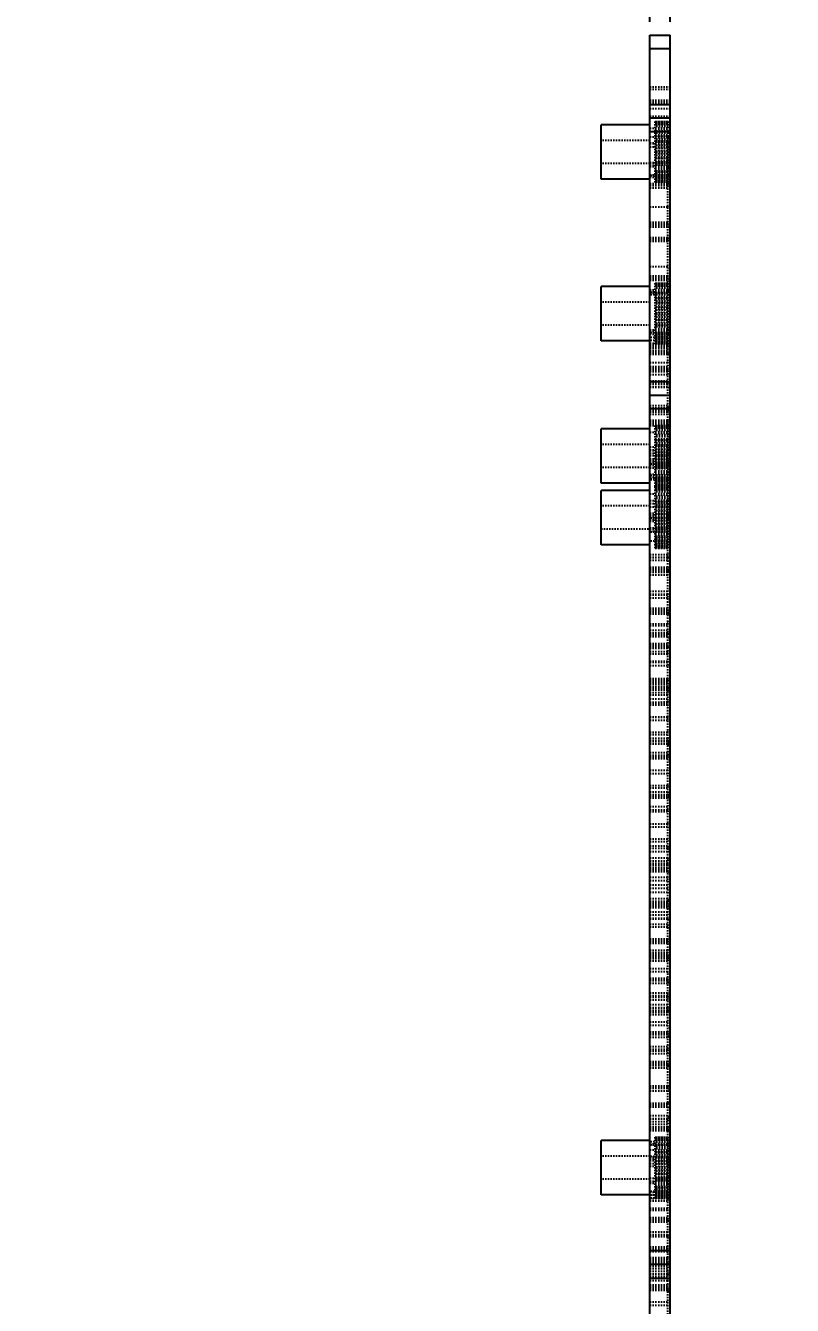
# Model space of a CAD drawing. Header units: inches. Extents: x 3379 to 4133, y -878 to -311.
# Drawn here: x 4014.8 to 4071.3, y -500.3 to -406.1 of the extents above; entities that cross this region are included whole.
import ezdxf

# ---------------------------------------------------------------- set-up
doc = ezdxf.new("R2010")
doc.units = ezdxf.units.IN
doc.header["$LTSCALE"] = 0.909449
doc.header["$MEASUREMENT"] = 0
doc.header["$PDMODE"] = 3
doc.header["$PDSIZE"] = 0.3125
doc.linetypes.add('HIDDEN', pattern=[0.2, 0.1, -0.1])
doc.layers.get('0').update_dxf_attribs({"linetype": 'CONTINUOUS'})
doc.layers.get('Defpoints').update_dxf_attribs({"linetype": 'CONTINUOUS'})
doc.layers.add('DEFAULT_2', color=8, linetype='HIDDEN')
doc.layers.add('标注尺寸', color=2, linetype='CONTINUOUS')
doc.styles.get("Standard").update_dxf_attribs({"font": 'txt', "width": 0.8})
doc.dimstyles.get("Standard").update_dxf_attribs({"dimtxt": 6, "dimasz": 4.5, "dimexe": 1, "dimexo": 1, "dimgap": 0.09, "dimtad": 0, "dimzin": 1, "dimdsep": 46, "dimtxsty": 'STANDARD', "dimcen": 0.09, "dimclrd": 5, "dimclre": 5, "dimclrt": 1, "dimadec": 0, "dimazin": 0, "dimtp": 0.01, "dimtm": 0.01, "dimtfac": 1, "dimtofl": 0, "dimtmove": 0, "dimatfit": 3, "dimfxl": 1, "dimtolj": 1, "dimtzin": 4, "dimarcsym": 0})

# ---------------------------------------------------------------- blocks, each defined once
blk = doc.blocks.new('*D40')
at = {"layer": 'Defpoints', "color": 0}
for p in [(4060.755, -396.625), (4060.755, -406.845), (4062.255, -406.845)]:
    blk.add_point(p, dxfattribs=at)
at = {"layer": '标注尺寸', "color": 2, "lineweight": -2}
for p, q in [((4060.755, -405.845), (4060.755, -395.625)), ((4062.255, -405.845), (4062.255, -395.625)), ((4056.255, -396.625), (4051.755, -396.625)), ((4066.755, -396.625), (4071.255, -396.625))]:
    blk.add_line(p, q, dxfattribs=at)
at = {"layer": '标注尺寸', "color": 2}
for points in [[(4056.255, -395.875), (4056.255, -397.375), (4060.755, -396.625)], [(4066.755, -395.875), (4066.755, -397.375), (4062.255, -396.625)]]:
    blk.add_solid(points, dxfattribs=at)
at = {"layer": '标注尺寸', "color": 2, "insert": (4038.908, -396.625), "char_height": 6, "attachment_point": 5}
blk.add_mtext('\\A1;\\A1;{\\fMicrosoft YaHei|b0|i0|c134|p34;\\H1.167x;1.50\\fSimSun|b1|i0|c134|p2;\\H0.6x;\\S+0.05^ -0;}', dxfattribs=at)

msp = doc.modelspace()

# ---------------------------------------------------------------- linework, layer by layer
at = {"color": 7, "linetype": 'Continuous'}
for p, q in [((4060.755, -532.345), (4060.755, -406.845)), ((4060.755, -406.845), (4062.255, -406.845)), ((4062.255, -532.345), (4062.255, -406.845)), ((4062.255, -407.845), (4060.755, -407.845)), ((4060.755, -411.945), (4062.255, -411.945)), ((4057.155, -417.445), (4057.155, -413.445)), ((4060.755, -413.445), (4057.155, -413.445)), ((4062.255, -412.945), (4060.755, -412.945)), ((4062.255, -413.945), (4060.755, -413.945)), ((4060.755, -417.445), (4057.155, -417.445)), ((4057.155, -429.345), (4057.155, -425.345)), ((4060.755, -425.345), (4057.155, -425.345)), ((4060.755, -429.345), (4057.155, -429.345)), ((4060.755, -432.33), (4062.255, -432.33)), ((4060.755, -433.33), (4062.255, -433.33)), ((4060.755, -434.33), (4062.255, -434.33)), ((4057.155, -439.815), (4057.155, -435.815)), ((4060.755, -435.815), (4057.155, -435.815)), ((4060.755, -439.815), (4057.155, -439.815)), ((4057.155, -444.345), (4057.155, -440.345)), ((4060.755, -440.345), (4057.155, -440.345)), ((4060.755, -444.345), (4057.155, -444.345)), ((4060.755, -488.215), (4057.155, -488.215)), ((4057.155, -492.215), (4057.155, -488.215)), ((4060.755, -492.215), (4057.155, -492.215)), ((4062.255, -496.33), (4060.755, -496.33)), ((4062.255, -497.33), (4060.755, -497.33)), ((4060.755, -498.33), (4062.255, -498.33))]:
    msp.add_line(p, q, dxfattribs=at)
at = {"layer": 'DEFAULT_2', "color": 8, "linetype": 'HIDDEN'}
for p, q in [((4060.755, -410.645), (4062.255, -410.645)), ((4062.255, -410.83), (4060.755, -410.83)), ((4062.255, -411.645), (4060.755, -411.645)), ((4062.255, -411.795), (4060.755, -411.795)), ((4062.255, -411.83), (4060.755, -411.83)), ((4062.255, -412.261), (4060.755, -412.261)), ((4062.255, -412.83), (4060.755, -412.83)), ((4060.755, -412.845), (4062.255, -412.845)), ((4061.155, -413.195), (4062.105, -413.195)), ((4061.155, -417.694), (4061.155, -413.196)), ((4062.105, -413.221), (4061.155, -413.221)), ((4062.105, -413.238), (4061.155, -413.238)), ((4062.105, -413.269), (4061.155, -413.269)), ((4061.155, -413.314), (4062.105, -413.314)), ((4062.105, -413.328), (4061.155, -413.328)), ((4061.155, -413.347), (4062.105, -413.347)), ((4062.105, -413.363), (4061.155, -413.363)), ((4061.155, -413.38), (4062.105, -413.38)), ((4062.105, -413.417), (4061.155, -413.417)), ((4062.105, -413.429), (4061.155, -413.429)), ((4062.105, -413.473), (4061.155, -413.473)), ((4062.105, -413.506), (4061.155, -413.506)), ((4062.105, -413.52), (4061.155, -413.52)), ((4062.105, -413.542), (4061.155, -413.542)), ((4062.105, -413.56), (4061.155, -413.56)), ((4062.105, -417.694), (4062.105, -413.197)), ((4060.755, -413.695), (4062.105, -413.691)), ((4060.755, -414.315), (4062.105, -414.311)), ((4062.255, -414.345), (4060.755, -414.345)), ((4061.155, -413.669), (4062.105, -413.669)), ((4061.155, -413.729), (4062.105, -413.729)), ((4061.155, -413.752), (4062.105, -413.752)), ((4061.155, -413.768), (4062.105, -413.768)), ((4062.105, -413.897), (4061.155, -413.897)), ((4062.105, -413.962), (4061.155, -413.962)), ((4062.105, -413.998), (4061.155, -413.998)), ((4062.105, -414.044), (4061.155, -414.044)), ((4061.155, -414.172), (4062.105, -414.172)), ((4062.105, -414.287), (4061.155, -414.287)), ((4061.155, -414.364), (4062.105, -414.364)), ((4062.105, -414.486), (4061.155, -414.486)), ((4062.055, -414.315), (4062.255, -414.115)), ((4062.055, -414.315), (4062.055, -524.571)), ((4060.755, -414.595), (4057.155, -414.595)), ((4062.255, -414.795), (4060.755, -414.795)), ((4060.755, -414.815), (4062.255, -414.815)), ((4062.055, -414.845), (4060.755, -414.845)), ((4060.755, -415.045), (4062.255, -415.045)), ((4061.155, -414.613), (4062.105, -414.613)), ((4062.105, -414.63), (4061.155, -414.63)), ((4062.105, -414.659), (4061.155, -414.659)), ((4062.105, -414.72), (4061.155, -414.72)), ((4061.155, -414.829), (4062.105, -414.829)), ((4062.105, -414.964), (4061.155, -414.964)), ((4061.155, -415.007), (4062.105, -415.007)), ((4061.155, -415.03), (4062.105, -415.03)), ((4061.155, -415.101), (4062.105, -415.101)), ((4062.105, -415.19), (4061.155, -415.19)), ((4061.155, -415.33), (4062.105, -415.33)), ((4062.105, -415.397), (4061.155, -415.397)), ((4062.105, -415.414), (4061.155, -415.414)), ((4062.105, -415.475), (4061.155, -415.475)), ((4062.055, -414.835), (4062.255, -414.635)), ((4060.755, -416.295), (4057.155, -416.295)), ((4062.055, -416.245), (4060.755, -416.245)), ((4062.055, -416.315), (4060.755, -416.315)), ((4062.105, -415.492), (4061.155, -415.492)), ((4061.155, -415.56), (4062.105, -415.56)), ((4062.105, -415.699), (4061.155, -415.699)), ((4061.155, -415.799), (4062.105, -415.799)), ((4061.155, -415.859), (4062.105, -415.859)), ((4061.155, -415.882), (4062.105, -415.882)), ((4062.105, -415.925), (4061.155, -415.925)), ((4061.155, -416.06), (4062.105, -416.06)), ((4062.105, -416.174), (4061.155, -416.174)), ((4062.105, -416.231), (4061.155, -416.231)), ((4062.105, -416.259), (4061.155, -416.259)), ((4061.155, -416.276), (4062.105, -416.276)), ((4062.105, -416.403), (4061.155, -416.403)), ((4062.055, -416.245), (4062.255, -416.045)), ((4062.055, -416.315), (4062.255, -416.115)), ((4060.755, -416.445), (4062.255, -416.445)), ((4060.755, -416.515), (4062.255, -416.515)), ((4060.755, -417.115), (4062.255, -417.115)), ((4062.105, -417.198), (4060.755, -417.195)), ((4062.055, -417.315), (4060.755, -417.315)), ((4061.155, -416.528), (4062.105, -416.528)), ((4061.155, -416.578), (4062.105, -416.578)), ((4061.155, -416.611), (4062.105, -416.611)), ((4061.155, -416.717), (4062.105, -416.717)), ((4062.105, -416.854), (4061.155, -416.854)), ((4061.155, -416.893), (4062.105, -416.893)), ((4062.105, -416.927), (4061.155, -416.927)), ((4062.105, -416.992), (4061.155, -416.992)), ((4062.105, -417.14), (4061.155, -417.14)), ((4061.155, -417.162), (4062.105, -417.162)), ((4061.155, -417.22), (4062.105, -417.22)), ((4061.155, -417.335), (4062.105, -417.335)), ((4062.105, -417.347), (4061.155, -417.347)), ((4062.055, -417.315), (4062.255, -417.115)), ((4060.755, -417.763), (4062.055, -417.763)), ((4060.755, -417.795), (4062.255, -417.795)), ((4062.055, -417.917), (4060.755, -417.917)), ((4060.755, -418.071), (4062.055, -418.071)), ((4062.105, -417.378), (4061.155, -417.378)), ((4062.105, -417.394), (4061.155, -417.394)), ((4062.105, -417.417), (4061.155, -417.417)), ((4062.105, -417.46), (4061.155, -417.46)), ((4062.105, -417.473), (4061.155, -417.473)), ((4061.155, -417.509), (4062.105, -417.509)), ((4062.105, -417.526), (4061.155, -417.526)), ((4061.155, -417.542), (4062.105, -417.542)), ((4062.105, -417.561), (4061.155, -417.561)), ((4061.155, -417.575), (4062.105, -417.575)), ((4062.105, -417.631), (4061.155, -417.631)), ((4062.105, -417.654), (4061.155, -417.654)), ((4062.105, -417.668), (4061.155, -417.668)), ((4061.155, -417.694), (4062.105, -417.694)), ((4062.055, -417.758), (4062.255, -417.558)), ((4062.255, -417.567), (4062.055, -417.763)), ((4062.055, -417.912), (4062.255, -417.712)), ((4062.255, -417.721), (4062.055, -417.916)), ((4062.255, -417.875), (4062.055, -417.917)), ((4062.255, -418.029), (4062.055, -418.071)), ((4062.055, -419.492), (4060.755, -419.492)), ((4062.255, -419.292), (4062.055, -419.492)), ((4060.755, -420.592), (4062.055, -420.593)), ((4062.055, -420.727), (4060.755, -420.727)), ((4060.755, -420.83), (4062.055, -420.83)), ((4062.055, -420.965), (4060.755, -420.965)), ((4062.255, -420.397), (4062.055, -420.593)), ((4062.255, -420.531), (4062.055, -420.727)), ((4062.255, -420.872), (4062.055, -420.83)), ((4062.255, -421.006), (4062.055, -420.965)), ((4060.755, -421.727), (4062.055, -421.727)), ((4062.055, -421.854), (4060.755, -421.854)), ((4062.055, -421.881), (4060.755, -421.881)), ((4060.755, -422.009), (4062.055, -422.009)), ((4062.055, -421.722), (4062.255, -421.522)), ((4062.255, -421.531), (4062.055, -421.727)), ((4062.055, -421.85), (4062.255, -421.65)), ((4062.255, -421.659), (4062.055, -421.854)), ((4062.255, -421.839), (4062.055, -421.881)), ((4062.255, -421.967), (4062.055, -422.009)), ((4062.055, -423.892), (4060.755, -423.892)), ((4062.255, -424.092), (4062.055, -423.892)), ((4060.755, -424.556), (4062.055, -424.557)), ((4062.055, -424.665), (4060.755, -424.665)), ((4060.755, -424.794), (4062.055, -424.794)), ((4062.055, -424.903), (4060.755, -424.903)), ((4062.255, -424.361), (4062.055, -424.557)), ((4062.255, -424.469), (4062.055, -424.665)), ((4062.255, -424.836), (4062.055, -424.794)), ((4062.255, -424.944), (4062.055, -424.903)), ((4060.755, -425.595), (4062.105, -425.591)), ((4060.755, -425.691), (4062.055, -425.691)), ((4062.105, -425.797), (4060.755, -425.792)), ((4062.055, -425.845), (4060.755, -425.845)), ((4061.155, -425.095), (4062.105, -425.095)), ((4061.155, -429.594), (4061.155, -425.096)), ((4062.105, -425.121), (4061.155, -425.121)), ((4062.105, -425.138), (4061.155, -425.138)), ((4062.105, -425.169), (4061.155, -425.169)), ((4061.155, -425.214), (4062.105, -425.214)), ((4062.105, -425.228), (4061.155, -425.228)), ((4061.155, -425.247), (4062.105, -425.247)), ((4062.105, -425.263), (4061.155, -425.263)), ((4061.155, -425.28), (4062.105, -425.28)), ((4062.105, -425.317), (4061.155, -425.317)), ((4062.105, -425.329), (4061.155, -425.329)), ((4062.105, -425.373), (4061.155, -425.373)), ((4062.105, -425.406), (4061.155, -425.406)), ((4062.105, -425.42), (4061.155, -425.42)), ((4062.105, -425.442), (4061.155, -425.442)), ((4062.105, -425.46), (4061.155, -425.46)), ((4061.155, -425.569), (4062.105, -425.569)), ((4061.155, -425.629), (4062.105, -425.629)), ((4061.155, -425.652), (4062.105, -425.652)), ((4061.155, -425.668), (4062.105, -425.668)), ((4062.055, -425.687), (4062.255, -425.487)), ((4062.255, -425.495), (4062.055, -425.691)), ((4062.055, -425.788), (4062.255, -425.588)), ((4062.255, -425.596), (4062.055, -425.792)), ((4062.255, -425.803), (4062.055, -425.845)), ((4062.105, -429.594), (4062.105, -425.097)), ((4060.755, -426.495), (4057.155, -426.495)), ((4062.105, -425.944), (4060.755, -425.946)), ((4062.105, -425.862), (4061.155, -425.862)), ((4062.105, -425.898), (4061.155, -425.898)), ((4061.155, -426.072), (4062.105, -426.072)), ((4062.105, -426.187), (4061.155, -426.187)), ((4061.155, -426.211), (4062.105, -426.211)), ((4061.155, -426.264), (4062.105, -426.264)), ((4062.105, -426.386), (4061.155, -426.386)), ((4061.155, -426.513), (4062.105, -426.513)), ((4062.105, -426.53), (4061.155, -426.53)), ((4062.105, -426.559), (4061.155, -426.559)), ((4062.105, -426.62), (4061.155, -426.62)), ((4061.155, -426.729), (4062.105, -426.729)), ((4062.255, -425.905), (4062.055, -425.946)), ((4062.105, -426.864), (4061.155, -426.864)), ((4061.155, -426.907), (4062.105, -426.907)), ((4061.155, -426.93), (4062.105, -426.93)), ((4061.155, -427.001), (4062.105, -427.001)), ((4062.105, -427.09), (4061.155, -427.09)), ((4061.155, -427.23), (4062.105, -427.23)), ((4062.105, -427.297), (4061.155, -427.297)), ((4062.105, -427.314), (4061.155, -427.314)), ((4062.105, -427.375), (4061.155, -427.375)), ((4062.105, -427.392), (4061.155, -427.392)), ((4061.155, -427.46), (4062.105, -427.46)), ((4062.105, -427.599), (4061.155, -427.599)), ((4061.155, -427.699), (4062.105, -427.699)), ((4060.755, -428.195), (4057.155, -428.195)), ((4060.755, -428.52), (4062.105, -428.511)), ((4062.055, -428.603), (4060.755, -428.603)), ((4060.755, -428.645), (4062.255, -428.645)), ((4061.155, -427.759), (4062.105, -427.759)), ((4061.155, -427.782), (4062.105, -427.782)), ((4062.105, -427.825), (4061.155, -427.825)), ((4061.155, -427.96), (4062.105, -427.96)), ((4062.105, -428.074), (4061.155, -428.074)), ((4062.105, -428.131), (4061.155, -428.131)), ((4062.105, -428.159), (4061.155, -428.159)), ((4061.155, -428.176), (4062.105, -428.176)), ((4062.105, -428.303), (4061.155, -428.303)), ((4061.155, -428.428), (4062.105, -428.428)), ((4061.155, -428.478), (4062.105, -428.478)), ((4061.155, -428.617), (4062.105, -428.617)), ((4062.255, -428.325), (4062.055, -428.521)), ((4062.255, -428.407), (4062.055, -428.603)), ((4062.105, -428.754), (4060.755, -428.758)), ((4060.755, -428.845), (4062.055, -428.845)), ((4062.105, -429.098), (4060.755, -429.095)), ((4062.105, -429.317), (4060.755, -429.315)), ((4060.755, -429.515), (4062.255, -429.515)), ((4061.155, -428.793), (4062.105, -428.793)), ((4062.105, -428.827), (4061.155, -428.827)), ((4062.105, -428.892), (4061.155, -428.892)), ((4061.155, -429.022), (4062.105, -429.022)), ((4062.105, -429.04), (4061.155, -429.04)), ((4061.155, -429.062), (4062.105, -429.062)), ((4061.155, -429.12), (4062.105, -429.12)), ((4061.155, -429.235), (4062.105, -429.235)), ((4062.105, -429.247), (4061.155, -429.247)), ((4062.105, -429.278), (4061.155, -429.278)), ((4062.105, -429.294), (4061.155, -429.294)), ((4062.105, -429.36), (4061.155, -429.36)), ((4062.105, -429.373), (4061.155, -429.373)), ((4061.155, -429.409), (4062.105, -429.409)), ((4062.105, -429.426), (4061.155, -429.426)), ((4061.155, -429.442), (4062.105, -429.442)), ((4062.105, -429.461), (4061.155, -429.461)), ((4061.155, -429.475), (4062.105, -429.475)), ((4062.105, -429.531), (4061.155, -429.531)), ((4062.105, -429.554), (4061.155, -429.554)), ((4062.105, -429.568), (4061.155, -429.568)), ((4061.155, -429.594), (4062.105, -429.594)), ((4062.255, -428.8), (4062.055, -428.758)), ((4062.255, -428.882), (4062.055, -428.841)), ((4062.055, -428.845), (4062.255, -429.045)), ((4062.055, -429.315), (4062.255, -429.515)), ((4062.055, -429.651), (4062.255, -429.451)), ((4062.255, -429.46), (4062.055, -429.655)), ((4062.055, -429.726), (4062.255, -429.526)), ((4062.255, -429.534), (4062.055, -429.73)), ((4060.755, -429.655), (4062.055, -429.655)), ((4062.055, -429.73), (4060.755, -429.73)), ((4062.055, -429.809), (4060.755, -429.809)), ((4060.755, -429.884), (4062.055, -429.884)), ((4060.755, -430.045), (4062.255, -430.045)), ((4060.755, -430.115), (4062.255, -430.115)), ((4060.755, -430.245), (4062.055, -430.245)), ((4060.755, -430.315), (4062.055, -430.315)), ((4062.255, -429.768), (4062.055, -429.809)), ((4062.255, -429.843), (4062.055, -429.884)), ((4062.055, -430.245), (4062.255, -430.445)), ((4062.055, -430.315), (4062.255, -430.515)), ((4060.755, -430.923), (4062.055, -430.923)), ((4060.755, -431.219), (4062.055, -431.219)), ((4062.055, -431.377), (4060.755, -431.377)), ((4060.755, -431.457), (4062.055, -431.456)), ((4062.055, -430.923), (4062.255, -430.723)), ((4062.255, -431.177), (4062.055, -431.219)), ((4062.255, -431.335), (4062.055, -431.377)), ((4062.255, -431.652), (4062.055, -431.456)), ((4062.055, -431.614), (4060.755, -431.614)), ((4060.755, -431.815), (4062.255, -431.815)), ((4062.055, -432.315), (4060.755, -432.315)), ((4062.255, -431.81), (4062.055, -431.614)), ((4062.255, -432.289), (4062.055, -432.485)), ((4062.055, -432.315), (4062.255, -432.515)), ((4062.255, -432.345), (4062.055, -432.541)), ((4060.755, -432.484), (4062.055, -432.485)), ((4062.055, -432.541), (4060.755, -432.541)), ((4060.755, -432.722), (4062.055, -432.722)), ((4062.055, -432.778), (4060.755, -432.778)), ((4062.255, -432.764), (4062.055, -432.722)), ((4062.255, -432.82), (4062.055, -432.778)), ((4062.055, -434.132), (4060.755, -434.132)), ((4060.755, -434.271), (4062.055, -434.271)), ((4060.755, -434.291), (4062.055, -434.291)), ((4060.755, -434.304), (4062.055, -434.304)), ((4062.055, -434.3), (4062.255, -434.1)), ((4062.255, -434.109), (4062.055, -434.304)), ((4062.255, -434.174), (4062.055, -434.132)), ((4062.255, -434.312), (4062.055, -434.271)), ((4062.255, -434.482), (4062.055, -434.286)), ((4062.055, -434.291), (4062.255, -434.491)), ((4060.755, -434.43), (4062.055, -434.43)), ((4062.055, -434.458), (4060.755, -434.458)), ((4062.055, -434.591), (4060.755, -434.591)), ((4060.755, -434.745), (4062.055, -434.745)), ((4060.755, -435.183), (4062.055, -435.183)), ((4062.055, -434.587), (4062.255, -434.387)), ((4062.255, -434.395), (4062.055, -434.591)), ((4062.255, -434.417), (4062.055, -434.458)), ((4062.255, -434.621), (4062.055, -434.425)), ((4062.055, -434.43), (4062.255, -434.63)), ((4062.255, -434.704), (4062.055, -434.745)), ((4062.055, -435.295), (4062.255, -435.095)), ((4062.255, -435.141), (4062.055, -435.183)), ((4062.055, -435.365), (4062.255, -435.165)), ((4062.055, -435.295), (4060.755, -435.295)), ((4062.055, -435.315), (4060.755, -435.315)), ((4062.055, -435.365), (4060.755, -435.365)), ((4060.755, -435.421), (4062.055, -435.421)), ((4060.755, -435.495), (4062.255, -435.495)), ((4062.055, -435.552), (4060.755, -435.552)), ((4060.755, -435.565), (4062.255, -435.565)), ((4060.755, -436.065), (4062.105, -436.061)), ((4061.155, -440.064), (4061.155, -435.566)), ((4062.105, -435.591), (4061.155, -435.591)), ((4062.105, -435.608), (4061.155, -435.608)), ((4062.105, -435.639), (4061.155, -435.639)), ((4061.155, -435.684), (4062.105, -435.684)), ((4062.105, -435.698), (4061.155, -435.698)), ((4061.155, -435.717), (4062.105, -435.717)), ((4062.105, -435.733), (4061.155, -435.733)), ((4061.155, -435.75), (4062.105, -435.75)), ((4062.105, -435.787), (4061.155, -435.787)), ((4062.105, -435.799), (4061.155, -435.799)), ((4062.105, -435.843), (4061.155, -435.843)), ((4062.105, -435.876), (4061.155, -435.876)), ((4062.105, -435.89), (4061.155, -435.89)), ((4062.105, -435.912), (4061.155, -435.912)), ((4062.105, -435.93), (4061.155, -435.93)), ((4061.155, -436.039), (4062.105, -436.039)), ((4061.155, -436.099), (4062.105, -436.099)), ((4061.155, -436.122), (4062.105, -436.122)), ((4061.155, -436.138), (4062.105, -436.138)), ((4062.255, -435.273), (4062.055, -435.315)), ((4062.255, -435.616), (4062.055, -435.421)), ((4062.055, -435.423), (4062.255, -435.623)), ((4062.255, -435.748), (4062.055, -435.552)), ((4062.105, -440.064), (4062.105, -435.567)), ((4060.755, -436.965), (4057.155, -436.965)), ((4060.755, -437.134), (4062.055, -437.134)), ((4062.105, -436.267), (4061.155, -436.267)), ((4062.105, -436.332), (4061.155, -436.332)), ((4062.105, -436.368), (4061.155, -436.368)), ((4062.105, -436.414), (4061.155, -436.414)), ((4061.155, -436.542), (4062.105, -436.542)), ((4062.105, -436.657), (4061.155, -436.657)), ((4061.155, -436.681), (4062.105, -436.681)), ((4061.155, -436.734), (4062.105, -436.734)), ((4062.105, -436.856), (4061.155, -436.856)), ((4061.155, -436.983), (4062.105, -436.983)), ((4062.105, -437), (4061.155, -437)), ((4062.105, -437.029), (4061.155, -437.029)), ((4062.105, -437.09), (4061.155, -437.09)), ((4062.255, -436.939), (4062.055, -437.134)), ((4060.755, -437.372), (4062.105, -437.377)), ((4060.755, -437.402), (4062.105, -437.4)), ((4062.055, -437.639), (4060.755, -437.639)), ((4062.055, -437.815), (4060.755, -437.815)), ((4060.755, -438.015), (4062.255, -438.015)), ((4062.055, -438.096), (4060.755, -438.096)), ((4061.155, -437.199), (4062.105, -437.199)), ((4062.105, -437.334), (4061.155, -437.334)), ((4061.155, -437.471), (4062.105, -437.471)), ((4062.105, -437.56), (4061.155, -437.56)), ((4061.155, -437.7), (4062.105, -437.7)), ((4062.105, -437.767), (4061.155, -437.767)), ((4062.105, -437.784), (4061.155, -437.784)), ((4062.105, -437.845), (4061.155, -437.845)), ((4062.105, -437.862), (4061.155, -437.862)), ((4061.155, -437.93), (4062.105, -437.93)), ((4062.105, -438.069), (4061.155, -438.069)), ((4062.255, -437.206), (4062.055, -437.402)), ((4062.255, -437.413), (4062.055, -437.372)), ((4062.055, -437.815), (4062.255, -437.615)), ((4062.255, -437.681), (4062.055, -437.639)), ((4062.055, -438.264), (4062.255, -438.064)), ((4062.255, -438.073), (4062.055, -438.268)), ((4062.255, -438.138), (4062.055, -438.096)), ((4060.755, -438.665), (4057.155, -438.665)), ((4060.755, -438.209), (4062.055, -438.209)), ((4060.755, -438.255), (4062.105, -438.252)), ((4060.755, -438.268), (4062.055, -438.268)), ((4060.755, -438.367), (4062.055, -438.367)), ((4062.105, -438.43), (4060.755, -438.422)), ((4062.055, -438.529), (4060.755, -438.529)), ((4060.755, -438.683), (4062.055, -438.683)), ((4061.155, -438.169), (4062.105, -438.169)), ((4061.155, -438.229), (4062.105, -438.229)), ((4062.105, -438.295), (4061.155, -438.295)), ((4062.105, -438.544), (4061.155, -438.544)), ((4062.105, -438.601), (4061.155, -438.601)), ((4062.105, -438.629), (4061.155, -438.629)), ((4061.155, -438.646), (4062.105, -438.646)), ((4062.105, -438.773), (4061.155, -438.773)), ((4061.155, -438.898), (4062.105, -438.898)), ((4061.155, -438.948), (4062.105, -438.948)), ((4061.155, -438.981), (4062.105, -438.981)), ((4062.255, -438.25), (4062.055, -438.209)), ((4062.255, -438.446), (4062.055, -438.25)), ((4062.055, -438.255), (4062.255, -438.455)), ((4062.055, -438.525), (4062.255, -438.325)), ((4062.255, -438.333), (4062.055, -438.529)), ((4062.255, -438.559), (4062.055, -438.363)), ((4062.055, -438.367), (4062.255, -438.567)), ((4062.255, -438.381), (4062.055, -438.422)), ((4062.255, -438.642), (4062.055, -438.683)), ((4060.755, -439.147), (4062.055, -439.147)), ((4062.105, -439.263), (4060.755, -439.253)), ((4060.755, -439.385), (4062.055, -439.385)), ((4062.105, -439.492), (4060.755, -439.49)), ((4062.105, -439.568), (4060.755, -439.565)), ((4061.155, -439.087), (4062.105, -439.087)), ((4062.105, -439.224), (4061.155, -439.224)), ((4062.105, -439.297), (4061.155, -439.297)), ((4062.105, -439.362), (4061.155, -439.362)), ((4062.105, -439.51), (4061.155, -439.51)), ((4061.155, -439.532), (4062.105, -439.532)), ((4061.155, -439.59), (4062.105, -439.59)), ((4061.155, -439.705), (4062.105, -439.705)), ((4062.105, -439.717), (4061.155, -439.717)), ((4062.105, -439.748), (4061.155, -439.748)), ((4062.105, -439.764), (4061.155, -439.764)), ((4062.105, -439.787), (4061.155, -439.787)), ((4062.105, -439.83), (4061.155, -439.83)), ((4062.105, -439.843), (4061.155, -439.843)), ((4061.155, -439.879), (4062.105, -439.879)), ((4062.105, -439.896), (4061.155, -439.896)), ((4061.155, -439.912), (4062.105, -439.912)), ((4062.105, -439.931), (4061.155, -439.931)), ((4061.155, -439.945), (4062.105, -439.945)), ((4062.255, -439.106), (4062.055, -439.147)), ((4062.255, -439.211), (4062.055, -439.253)), ((4062.255, -439.58), (4062.055, -439.385)), ((4062.255, -439.686), (4062.055, -439.49)), ((4060.755, -440.595), (4062.105, -440.591)), ((4062.105, -440.001), (4061.155, -440.001)), ((4062.105, -440.024), (4061.155, -440.024)), ((4062.105, -440.038), (4061.155, -440.038)), ((4061.155, -440.064), (4062.105, -440.064)), ((4061.155, -440.095), (4062.105, -440.095)), ((4061.155, -444.594), (4061.155, -440.096)), ((4062.105, -440.121), (4061.155, -440.121)), ((4062.105, -440.138), (4061.155, -440.138)), ((4062.105, -440.169), (4061.155, -440.169)), ((4061.155, -440.214), (4062.105, -440.214)), ((4062.105, -440.228), (4061.155, -440.228)), ((4061.155, -440.247), (4062.105, -440.247)), ((4062.105, -440.263), (4061.155, -440.263)), ((4061.155, -440.28), (4062.105, -440.28)), ((4062.105, -440.317), (4061.155, -440.317)), ((4062.105, -440.329), (4061.155, -440.329)), ((4062.105, -440.373), (4061.155, -440.373)), ((4062.105, -440.406), (4061.155, -440.406)), ((4062.105, -440.42), (4061.155, -440.42)), ((4062.105, -440.442), (4061.155, -440.442)), ((4062.105, -440.46), (4061.155, -440.46)), ((4061.155, -440.569), (4062.105, -440.569)), ((4061.155, -440.629), (4062.105, -440.629)), ((4061.155, -440.652), (4062.105, -440.652)), ((4061.155, -440.668), (4062.105, -440.668)), ((4062.105, -440.797), (4061.155, -440.797)), ((4062.105, -440.862), (4061.155, -440.862)), ((4062.105, -440.898), (4061.155, -440.898)), ((4062.255, -440.903), (4062.055, -441.098)), ((4062.105, -444.594), (4062.105, -440.097)), ((4060.755, -441.495), (4057.155, -441.495)), ((4060.755, -441.098), (4062.055, -441.098)), ((4062.055, -441.34), (4060.755, -441.34)), ((4062.055, -441.577), (4060.755, -441.577)), ((4062.105, -440.944), (4061.155, -440.944)), ((4061.155, -441.072), (4062.105, -441.072)), ((4062.105, -441.187), (4061.155, -441.187)), ((4061.155, -441.211), (4062.105, -441.211)), ((4061.155, -441.264), (4062.105, -441.264)), ((4062.105, -441.386), (4061.155, -441.386)), ((4061.155, -441.513), (4062.105, -441.513)), ((4062.105, -441.53), (4061.155, -441.53)), ((4062.105, -441.559), (4061.155, -441.559)), ((4062.105, -441.62), (4061.155, -441.62)), ((4061.155, -441.729), (4062.105, -441.729)), ((4062.105, -441.864), (4061.155, -441.864)), ((4062.255, -441.144), (4062.055, -441.34)), ((4062.255, -441.377), (4062.055, -441.336)), ((4062.255, -441.619), (4062.055, -441.577)), ((4062.055, -442.061), (4060.755, -442.061)), ((4060.755, -442.147), (4062.055, -442.147)), ((4060.755, -442.219), (4062.055, -442.219)), ((4060.755, -442.233), (4062.105, -442.23)), ((4060.755, -442.305), (4062.105, -442.314)), ((4062.105, -442.392), (4060.755, -442.387)), ((4060.755, -442.467), (4062.105, -442.46)), ((4060.755, -442.621), (4062.055, -442.621)), ((4061.155, -441.907), (4062.105, -441.907)), ((4061.155, -441.93), (4062.105, -441.93)), ((4061.155, -442.001), (4062.105, -442.001)), ((4062.105, -442.09), (4061.155, -442.09)), ((4062.105, -442.375), (4061.155, -442.375)), ((4062.105, -442.599), (4061.155, -442.599)), ((4061.155, -442.699), (4062.105, -442.699)), ((4061.155, -442.759), (4062.105, -442.759)), ((4061.155, -442.782), (4062.105, -442.782)), ((4062.055, -442.228), (4062.255, -442.028)), ((4062.255, -442.037), (4062.055, -442.233)), ((4062.255, -442.102), (4062.055, -442.061)), ((4062.255, -442.188), (4062.055, -442.147)), ((4062.255, -442.41), (4062.055, -442.215)), ((4062.055, -442.219), (4062.255, -442.419)), ((4062.055, -442.463), (4062.255, -442.263)), ((4062.255, -442.271), (4062.055, -442.467)), ((4062.255, -442.497), (4062.055, -442.301)), ((4062.055, -442.305), (4062.255, -442.505)), ((4062.255, -442.345), (4062.055, -442.387)), ((4062.255, -442.58), (4062.055, -442.621)), ((4062.055, -443.191), (4057.155, -443.195)), ((4060.755, -443.111), (4062.055, -443.111)), ((4060.755, -443.349), (4062.055, -443.349)), ((4062.105, -443.428), (4060.755, -443.428)), ((4062.105, -442.825), (4061.155, -442.825)), ((4061.155, -442.96), (4062.105, -442.96)), ((4062.105, -443.074), (4061.155, -443.074)), ((4062.105, -443.131), (4061.155, -443.131)), ((4062.105, -443.159), (4061.155, -443.159)), ((4061.155, -443.176), (4062.105, -443.176)), ((4062.105, -443.303), (4061.155, -443.303)), ((4061.155, -443.478), (4062.105, -443.478)), ((4061.155, -443.511), (4062.105, -443.511)), ((4061.155, -443.617), (4062.105, -443.617)), ((4062.255, -443.07), (4062.055, -443.111)), ((4062.255, -443.149), (4062.055, -443.191)), ((4062.255, -443.545), (4062.055, -443.349)), ((4062.255, -443.624), (4062.055, -443.428)), ((4062.105, -444.098), (4060.755, -444.095)), ((4062.105, -443.754), (4061.155, -443.754)), ((4061.155, -443.793), (4062.105, -443.793)), ((4062.105, -443.827), (4061.155, -443.827)), ((4062.105, -443.892), (4061.155, -443.892)), ((4061.155, -444.022), (4062.105, -444.022)), ((4062.105, -444.04), (4061.155, -444.04)), ((4061.155, -444.062), (4062.105, -444.062)), ((4061.155, -444.12), (4062.105, -444.12)), ((4061.155, -444.235), (4062.105, -444.235)), ((4062.105, -444.247), (4061.155, -444.247)), ((4062.105, -444.278), (4061.155, -444.278)), ((4062.105, -444.294), (4061.155, -444.294)), ((4062.105, -444.317), (4061.155, -444.317)), ((4062.105, -444.36), (4061.155, -444.36)), ((4062.105, -444.373), (4061.155, -444.373)), ((4061.155, -444.409), (4062.105, -444.409)), ((4062.105, -444.426), (4061.155, -444.426)), ((4061.155, -444.442), (4062.105, -444.442)), ((4062.105, -444.461), (4061.155, -444.461)), ((4061.155, -444.475), (4062.105, -444.475)), ((4062.105, -444.531), (4061.155, -444.531)), ((4062.105, -444.554), (4061.155, -444.554)), ((4062.105, -444.568), (4061.155, -444.568)), ((4061.155, -444.594), (4062.105, -444.594)), ((4060.755, -445.062), (4062.055, -445.062)), ((4062.055, -445.278), (4060.755, -445.278)), ((4060.755, -445.3), (4062.055, -445.3)), ((4062.055, -445.515), (4060.755, -445.515)), ((4062.255, -444.867), (4062.055, -445.062)), ((4062.255, -445.082), (4062.055, -445.278)), ((4062.255, -445.342), (4062.055, -445.3)), ((4062.255, -445.557), (4062.055, -445.515)), ((4062.055, -446.025), (4060.755, -446.025)), ((4060.755, -446.085), (4062.055, -446.085)), ((4060.755, -446.183), (4062.055, -446.183)), ((4060.755, -446.197), (4062.055, -446.197)), ((4060.755, -446.243), (4062.055, -446.243)), ((4062.055, -446.351), (4060.755, -446.351)), ((4062.055, -446.405), (4060.755, -446.405)), ((4060.755, -446.559), (4062.055, -446.559)), ((4062.055, -446.192), (4062.255, -445.992)), ((4062.255, -446.001), (4062.055, -446.197)), ((4062.255, -446.066), (4062.055, -446.025)), ((4062.255, -446.126), (4062.055, -446.085)), ((4062.255, -446.374), (4062.055, -446.179)), ((4062.055, -446.183), (4062.255, -446.383)), ((4062.055, -446.401), (4062.255, -446.201)), ((4062.255, -446.209), (4062.055, -446.405)), ((4062.255, -446.435), (4062.055, -446.239)), ((4062.055, -446.243), (4062.255, -446.443)), ((4062.255, -446.309), (4062.055, -446.351)), ((4062.255, -446.518), (4062.055, -446.559)), ((4060.755, -447.761), (4062.055, -447.761)), ((4060.755, -447.999), (4062.055, -447.998)), ((4062.055, -448.052), (4060.755, -448.052)), ((4062.055, -448.289), (4060.755, -448.289)), ((4062.255, -447.719), (4062.055, -447.761)), ((4062.255, -448.194), (4062.055, -447.998)), ((4062.255, -448.01), (4062.055, -448.052)), ((4062.255, -448.485), (4062.055, -448.289)), ((4060.755, -449.026), (4062.055, -449.027)), ((4060.755, -449.095), (4062.255, -449.095)), ((4060.755, -449.165), (4062.255, -449.165)), ((4062.055, -449.216), (4060.755, -449.216)), ((4060.755, -449.264), (4062.055, -449.264)), ((4060.755, -449.295), (4062.055, -449.295)), ((4060.755, -449.365), (4062.055, -449.365)), ((4062.255, -448.831), (4062.055, -449.027)), ((4062.255, -449.02), (4062.055, -449.216)), ((4062.255, -449.306), (4062.055, -449.264)), ((4062.055, -449.295), (4062.255, -449.495)), ((4062.055, -449.365), (4062.255, -449.565)), ((4062.055, -449.453), (4060.755, -449.453)), ((4060.755, -450.161), (4062.055, -450.161)), ((4062.055, -450.315), (4060.755, -450.315)), ((4062.255, -449.495), (4062.055, -449.453)), ((4062.055, -450.157), (4062.255, -449.957)), ((4062.255, -449.965), (4062.055, -450.161)), ((4062.255, -450.273), (4062.055, -450.315)), ((4062.055, -450.674), (4060.755, -450.674)), ((4060.755, -450.832), (4062.055, -450.832)), ((4060.755, -450.946), (4062.055, -450.946)), ((4060.755, -451.104), (4062.055, -451.104)), ((4062.255, -450.716), (4062.055, -450.674)), ((4062.255, -451.024), (4062.055, -450.828)), ((4062.055, -450.832), (4062.255, -451.032)), ((4062.255, -450.987), (4062.055, -450.946)), ((4062.255, -451.296), (4062.055, -451.1)), ((4062.055, -451.104), (4062.255, -451.304)), ((4060.755, -451.615), (4062.255, -451.615)), ((4060.755, -451.725), (4062.055, -451.725)), ((4060.755, -451.815), (4062.055, -451.815)), ((4060.755, -451.963), (4062.055, -451.962)), ((4062.055, -451.99), (4060.755, -451.99)), ((4062.055, -452.227), (4060.755, -452.227)), ((4062.255, -451.683), (4062.055, -451.725)), ((4062.055, -451.815), (4062.255, -452.015)), ((4062.255, -451.948), (4062.055, -451.99)), ((4062.255, -452.158), (4062.055, -451.962)), ((4062.055, -452.415), (4062.255, -452.215)), ((4062.255, -452.423), (4062.055, -452.227)), ((4062.055, -452.415), (4060.755, -452.415)), ((4060.755, -452.915), (4062.255, -452.915)), ((4060.755, -452.99), (4062.055, -452.991)), ((4062.255, -452.795), (4062.055, -452.991)), ((4060.755, -453.228), (4062.055, -453.228)), ((4062.255, -453.27), (4062.055, -453.228)), ((4062.055, -454.217), (4062.255, -454.017)), ((4062.255, -454.026), (4062.055, -454.222)), ((4062.055, -454.222), (4060.755, -454.222)), ((4062.055, -454.345), (4060.755, -454.345)), ((4060.755, -454.376), (4062.055, -454.376)), ((4062.055, -454.415), (4060.755, -454.415)), ((4060.755, -454.545), (4062.255, -454.545)), ((4060.755, -454.615), (4062.255, -454.615)), ((4062.055, -454.638), (4060.755, -454.638)), ((4060.755, -454.796), (4062.055, -454.796)), ((4060.755, -454.884), (4062.055, -454.884)), ((4060.755, -455.042), (4062.055, -455.042)), ((4062.055, -454.345), (4062.255, -454.145)), ((4062.055, -454.415), (4062.255, -454.215)), ((4062.255, -454.335), (4062.055, -454.376)), ((4062.255, -454.68), (4062.055, -454.638)), ((4062.255, -454.988), (4062.055, -454.792)), ((4062.055, -454.796), (4062.255, -454.996)), ((4062.255, -454.925), (4062.055, -454.884)), ((4062.255, -455.234), (4062.055, -455.038)), ((4062.055, -455.042), (4062.255, -455.242)), ((4060.755, -455.215), (4062.255, -455.215)), ((4062.055, -455.415), (4060.755, -455.415)), ((4060.755, -455.689), (4062.055, -455.689)), ((4060.755, -455.927), (4062.055, -455.926)), ((4060.755, -455.942), (4062.055, -455.942)), ((4062.055, -455.415), (4062.255, -455.215)), ((4062.255, -455.647), (4062.055, -455.689)), ((4062.055, -455.938), (4062.255, -455.738)), ((4062.255, -455.747), (4062.055, -455.942)), ((4062.255, -455.886), (4062.055, -455.927)), ((4062.255, -456.122), (4062.055, -455.926)), ((4062.055, -456.096), (4060.755, -456.096)), ((4062.055, -456.165), (4060.755, -456.165)), ((4062.255, -456.055), (4062.055, -456.096)), ((4062.255, -456.361), (4062.055, -456.165)), ((4062.255, -456.837), (4062.055, -457.032)), ((4062.055, -457.065), (4062.255, -456.865)), ((4062.055, -457.032), (4060.755, -457.033)), ((4062.055, -457.065), (4060.755, -457.065)), ((4060.755, -457.27), (4062.255, -457.265)), ((4062.255, -457.311), (4062.055, -457.27)), ((4062.055, -458.16), (4060.755, -458.16)), ((4060.755, -458.314), (4062.055, -458.314)), ((4062.055, -458.602), (4060.755, -458.602)), ((4060.755, -458.761), (4062.055, -458.761)), ((4060.755, -458.821), (4062.055, -458.821)), ((4062.055, -458.155), (4062.255, -457.955)), ((4062.255, -457.964), (4062.055, -458.16)), ((4062.255, -458.273), (4062.055, -458.314)), ((4062.255, -458.576), (4062.055, -458.772)), ((4062.255, -458.644), (4062.055, -458.602)), ((4062.255, -458.952), (4062.055, -458.756)), ((4062.055, -458.761), (4062.255, -458.961)), ((4062.255, -458.863), (4062.055, -458.821)), ((4060.755, -458.98), (4062.055, -458.98)), ((4060.755, -459.009), (4062.055, -459.009)), ((4060.755, -459.653), (4062.055, -459.653)), ((4062.255, -459.172), (4062.055, -458.976)), ((4062.055, -458.98), (4062.255, -459.18)), ((4062.255, -459.051), (4062.055, -459.009)), ((4062.255, -459.611), (4062.055, -459.653)), ((4062.055, -459.902), (4062.255, -459.702)), ((4062.255, -459.711), (4062.055, -459.906)), ((4062.055, -459.865), (4060.755, -459.865)), ((4060.755, -459.891), (4062.055, -459.891)), ((4060.755, -459.906), (4062.055, -459.906)), ((4062.055, -460.06), (4060.755, -460.06)), ((4062.055, -460.103), (4060.755, -460.103)), ((4062.255, -459.824), (4062.055, -459.865)), ((4062.255, -460.086), (4062.055, -459.891)), ((4062.255, -460.019), (4062.055, -460.06)), ((4062.255, -460.299), (4062.055, -460.103)), ((4062.055, -460.97), (4060.755, -460.971)), ((4062.055, -461.208), (4060.755, -461.208)), ((4062.255, -460.775), (4062.055, -460.97)), ((4062.255, -461.249), (4062.055, -461.208)), ((4062.055, -462.098), (4060.755, -462.098)), ((4060.755, -462.252), (4062.055, -462.252)), ((4062.055, -462.566), (4060.755, -462.566)), ((4062.055, -462.093), (4062.255, -461.893)), ((4062.255, -461.902), (4062.055, -462.098)), ((4062.255, -462.211), (4062.055, -462.252)), ((4062.255, -462.541), (4062.055, -462.736)), ((4062.255, -462.608), (4062.055, -462.566)), ((4060.755, -462.725), (4062.055, -462.725)), ((4060.755, -462.759), (4062.055, -462.759)), ((4060.755, -462.918), (4062.055, -462.918)), ((4060.755, -462.974), (4062.055, -462.974)), ((4062.255, -462.916), (4062.055, -462.72)), ((4062.055, -462.725), (4062.255, -462.925)), ((4062.255, -462.801), (4062.055, -462.759)), ((4062.255, -463.109), (4062.055, -462.914)), ((4062.055, -462.918), (4062.255, -463.118)), ((4062.255, -463.015), (4062.055, -462.974)), ((4060.755, -463.617), (4062.055, -463.617)), ((4060.755, -463.855), (4062.055, -463.855)), ((4060.755, -463.87), (4062.055, -463.87)), ((4062.055, -464.024), (4060.755, -464.024)), ((4062.255, -463.576), (4062.055, -463.617)), ((4062.055, -463.866), (4062.255, -463.666)), ((4062.255, -463.675), (4062.055, -463.87)), ((4062.255, -464.05), (4062.055, -463.855)), ((4062.255, -463.983), (4062.055, -464.024)), ((4062.055, -464.908), (4060.755, -464.909)), ((4062.055, -465.146), (4060.755, -465.146)), ((4062.255, -464.713), (4062.055, -464.908)), ((4062.255, -465.187), (4062.055, -465.146)), ((4062.055, -466.036), (4060.755, -466.036)), ((4060.755, -466.19), (4062.055, -466.19)), ((4062.055, -466.031), (4062.255, -465.831)), ((4062.255, -465.84), (4062.055, -466.036)), ((4062.255, -466.149), (4062.055, -466.19)), ((4062.055, -466.531), (4060.755, -466.531)), ((4060.755, -466.689), (4062.055, -466.689)), ((4060.755, -466.938), (4062.055, -466.938)), ((4062.255, -466.505), (4062.055, -466.7)), ((4062.255, -466.572), (4062.055, -466.531)), ((4062.255, -466.88), (4062.055, -466.685)), ((4062.055, -466.689), (4062.255, -466.889)), ((4062.255, -466.979), (4062.055, -466.938)), ((4062.055, -467.415), (4060.755, -467.415)), ((4060.755, -467.615), (4062.255, -467.615)), ((4062.055, -467.682), (4060.755, -467.682)), ((4060.755, -467.835), (4062.055, -467.835)), ((4062.055, -467.92), (4060.755, -467.919)), ((4062.055, -467.989), (4060.755, -467.989)), ((4060.755, -468.145), (4062.255, -468.145)), ((4060.755, -468.215), (4062.255, -468.215)), ((4062.055, -467.415), (4062.255, -467.615)), ((4062.055, -467.83), (4062.255, -467.63)), ((4062.255, -467.639), (4062.055, -467.835)), ((4062.255, -467.641), (4062.055, -467.682)), ((4062.255, -468.116), (4062.055, -467.92)), ((4062.255, -467.947), (4062.055, -467.989)), ((4060.755, -468.345), (4062.055, -468.345)), ((4060.755, -468.415), (4062.055, -468.415)), ((4062.055, -468.846), (4060.755, -468.847)), ((4062.055, -469.084), (4060.755, -469.084)), ((4062.055, -468.345), (4062.255, -468.545)), ((4062.055, -468.415), (4062.255, -468.615)), ((4062.255, -468.651), (4062.055, -468.846)), ((4062.255, -469.125), (4062.055, -469.084)), ((4060.755, -469.398), (4062.055, -469.398)), ((4060.755, -469.636), (4062.055, -469.636)), ((4060.755, -469.915), (4062.255, -469.915)), ((4062.255, -469.357), (4062.055, -469.398)), ((4062.255, -469.832), (4062.055, -469.636)), ((4062.055, -470.415), (4060.755, -470.415)), ((4060.755, -470.576), (4062.055, -470.576)), ((4060.755, -470.664), (4062.055, -470.664)), ((4060.755, -470.735), (4062.055, -470.735)), ((4060.755, -470.865), (4062.255, -470.865)), ((4060.755, -470.902), (4062.055, -470.902)), ((4060.755, -471.065), (4062.055, -471.065)), ((4062.055, -470.415), (4062.255, -470.615)), ((4062.255, -470.469), (4062.055, -470.664)), ((4062.255, -470.618), (4062.055, -470.576)), ((4062.255, -470.926), (4062.055, -470.731)), ((4062.055, -470.735), (4062.255, -470.935)), ((4062.255, -470.944), (4062.055, -470.902)), ((4062.055, -471.065), (4062.255, -471.265)), ((4062.055, -471.395), (4060.755, -471.395)), ((4062.055, -471.62), (4060.755, -471.62)), ((4062.055, -471.858), (4060.755, -471.857)), ((4060.755, -471.895), (4062.255, -471.895)), ((4062.055, -471.395), (4062.255, -471.195)), ((4062.255, -471.579), (4062.055, -471.62)), ((4062.255, -472.054), (4062.055, -471.858)), ((4062.055, -472.312), (4060.755, -472.312)), ((4060.755, -472.47), (4062.055, -472.47)), ((4062.255, -472.353), (4062.055, -472.312)), ((4062.255, -472.661), (4062.055, -472.466)), ((4062.055, -472.47), (4062.255, -472.67)), ((4060.755, -473.363), (4062.055, -473.363)), ((4062.055, -473.395), (4060.755, -473.395)), ((4062.055, -473.465), (4060.755, -473.465)), ((4060.755, -473.558), (4062.055, -473.558)), ((4060.755, -473.601), (4062.255, -473.595)), ((4060.755, -473.665), (4062.255, -473.665)), ((4062.055, -473.712), (4060.755, -473.712)), ((4062.055, -473.395), (4062.255, -473.195)), ((4062.055, -473.465), (4062.255, -473.265)), ((4062.255, -473.321), (4062.055, -473.363)), ((4062.055, -473.553), (4062.255, -473.353)), ((4062.255, -473.362), (4062.055, -473.558)), ((4062.255, -473.796), (4062.055, -473.6)), ((4062.255, -473.67), (4062.055, -473.712)), ((4060.755, -474.195), (4062.255, -474.195)), ((4062.055, -474.395), (4060.755, -474.395)), ((4060.755, -474.514), (4062.055, -474.514)), ((4060.755, -474.673), (4062.055, -474.673)), ((4062.055, -474.834), (4060.755, -474.834)), ((4062.055, -474.395), (4062.255, -474.195)), ((4062.255, -474.556), (4062.055, -474.514)), ((4062.055, -474.83), (4062.255, -474.63)), ((4062.255, -474.639), (4062.055, -474.834)), ((4062.255, -474.864), (4062.055, -474.669)), ((4062.055, -474.673), (4062.255, -474.873)), ((4060.755, -474.989), (4062.055, -474.989)), ((4062.055, -475.558), (4060.755, -475.558)), ((4062.255, -474.947), (4062.055, -474.989)), ((4062.255, -475.517), (4062.055, -475.558)), ((4062.055, -475.796), (4060.755, -475.795)), ((4062.055, -476.276), (4060.755, -476.276)), ((4060.755, -476.387), (4062.055, -476.387)), ((4060.755, -476.434), (4062.055, -476.434)), ((4060.755, -476.625), (4062.055, -476.625)), ((4062.255, -475.992), (4062.055, -475.796)), ((4062.255, -476.192), (4062.055, -476.387)), ((4062.255, -476.318), (4062.055, -476.276)), ((4062.255, -476.626), (4062.055, -476.43)), ((4062.055, -476.434), (4062.255, -476.634)), ((4062.255, -476.666), (4062.055, -476.625)), ((4060.755, -477.327), (4062.055, -477.327)), ((4060.755, -477.522), (4062.055, -477.522)), ((4060.755, -477.565), (4062.055, -477.564)), ((4062.055, -477.645), (4060.755, -477.646)), ((4062.255, -477.285), (4062.055, -477.327)), ((4062.055, -477.517), (4062.255, -477.317)), ((4062.255, -477.326), (4062.055, -477.522)), ((4062.255, -477.449), (4062.055, -477.645)), ((4062.255, -477.76), (4062.055, -477.564)), ((4062.255, -477.634), (4062.055, -477.676)), ((4062.055, -477.676), (4060.755, -477.676)), ((4062.055, -477.883), (4060.755, -477.883)), ((4062.055, -478.215), (4060.755, -478.215)), ((4060.755, -478.415), (4062.255, -478.415)), ((4060.755, -478.452), (4062.055, -478.452)), ((4062.255, -477.924), (4062.055, -477.883)), ((4062.055, -478.215), (4062.255, -478.015)), ((4062.255, -478.494), (4062.055, -478.452)), ((4062.055, -478.768), (4062.255, -478.568)), ((4062.255, -478.577), (4062.055, -478.772)), ((4062.255, -478.802), (4062.055, -478.607)), ((4060.755, -478.611), (4062.055, -478.611)), ((4062.055, -478.772), (4060.755, -478.772)), ((4060.755, -478.927), (4062.055, -478.927)), ((4062.055, -479.496), (4060.755, -479.496)), ((4062.055, -478.611), (4062.255, -478.811)), ((4062.255, -478.885), (4062.055, -478.927)), ((4062.255, -479.455), (4062.055, -479.496)), ((4062.055, -479.734), (4060.755, -479.733)), ((4062.055, -480.24), (4060.755, -480.24)), ((4060.755, -480.351), (4062.055, -480.352)), ((4060.755, -480.398), (4062.055, -480.398)), ((4062.255, -479.93), (4062.055, -479.734)), ((4062.255, -480.156), (4062.055, -480.352)), ((4062.255, -480.282), (4062.055, -480.24)), ((4062.255, -480.59), (4062.055, -480.394)), ((4062.055, -480.398), (4062.255, -480.598)), ((4060.755, -480.589), (4062.055, -480.589)), ((4060.755, -481.291), (4062.055, -481.291)), ((4062.255, -480.631), (4062.055, -480.589)), ((4062.255, -481.249), (4062.055, -481.291)), ((4062.055, -481.482), (4062.255, -481.282)), ((4062.255, -481.29), (4062.055, -481.486)), ((4062.255, -481.387), (4062.055, -481.583)), ((4060.755, -481.486), (4062.055, -481.486)), ((4060.755, -481.529), (4062.055, -481.528)), ((4062.055, -481.583), (4060.755, -481.584)), ((4062.055, -481.64), (4060.755, -481.64)), ((4062.055, -481.821), (4060.755, -481.821)), ((4062.255, -481.724), (4062.055, -481.528)), ((4062.255, -481.598), (4062.055, -481.64)), ((4062.255, -481.862), (4062.055, -481.821)), ((4060.755, -482.39), (4062.055, -482.39)), ((4060.755, -482.549), (4062.055, -482.549)), ((4062.055, -482.71), (4060.755, -482.71)), ((4060.755, -482.865), (4062.055, -482.865)), ((4062.255, -482.432), (4062.055, -482.39)), ((4062.055, -482.706), (4062.255, -482.506)), ((4062.255, -482.515), (4062.055, -482.71)), ((4062.255, -482.74), (4062.055, -482.545)), ((4062.055, -482.549), (4062.255, -482.749)), ((4062.255, -482.823), (4062.055, -482.865)), ((4062.055, -484.204), (4060.755, -484.204)), ((4062.255, -484.12), (4062.055, -484.316)), ((4062.255, -484.246), (4062.055, -484.204)), ((4060.755, -484.315), (4062.055, -484.316)), ((4060.755, -484.363), (4062.055, -484.363)), ((4060.755, -484.553), (4062.055, -484.553)), ((4062.255, -484.554), (4062.055, -484.358)), ((4062.055, -484.363), (4062.255, -484.563)), ((4062.255, -484.595), (4062.055, -484.553)), ((4060.755, -485.45), (4062.055, -485.45)), ((4062.055, -485.521), (4060.755, -485.522)), ((4062.055, -485.604), (4060.755, -485.604)), ((4062.055, -485.759), (4060.755, -485.759)), ((4062.055, -485.446), (4062.255, -485.246)), ((4062.255, -485.254), (4062.055, -485.45)), ((4062.255, -485.325), (4062.055, -485.521)), ((4062.255, -485.562), (4062.055, -485.604)), ((4062.255, -485.8), (4062.055, -485.759)), ((4062.055, -486.395), (4060.755, -486.395)), ((4060.755, -486.595), (4062.255, -486.595)), ((4062.055, -486.648), (4060.755, -486.648)), ((4060.755, -486.803), (4062.055, -486.803)), ((4060.755, -487.014), (4062.055, -487.014)), ((4062.055, -486.395), (4062.255, -486.595)), ((4062.055, -486.644), (4062.255, -486.444)), ((4062.255, -486.453), (4062.055, -486.648)), ((4062.255, -486.761), (4062.055, -486.803)), ((4062.255, -486.972), (4062.055, -487.014)), ((4060.755, -487.195), (4062.255, -487.195)), ((4060.755, -487.252), (4062.055, -487.251)), ((4060.755, -487.265), (4062.255, -487.265)), ((4060.755, -487.395), (4062.055, -487.395)), ((4060.755, -487.465), (4062.055, -487.465)), ((4061.155, -487.965), (4062.105, -487.965)), ((4061.155, -492.464), (4061.155, -487.966)), ((4062.105, -487.991), (4061.155, -487.991)), ((4062.105, -488.008), (4061.155, -488.008)), ((4062.255, -487.447), (4062.055, -487.251)), ((4062.055, -487.395), (4062.255, -487.595)), ((4062.055, -487.465), (4062.255, -487.665)), ((4062.105, -492.464), (4062.105, -487.967)), ((4062.105, -488.29), (4060.755, -488.295)), ((4060.755, -488.465), (4062.105, -488.461)), ((4060.755, -488.517), (4062.105, -488.522)), ((4062.105, -488.538), (4060.755, -488.532)), ((4060.755, -488.895), (4062.255, -488.895)), ((4062.105, -488.039), (4061.155, -488.039)), ((4061.155, -488.084), (4062.105, -488.084)), ((4062.105, -488.098), (4061.155, -488.098)), ((4061.155, -488.117), (4062.105, -488.117)), ((4062.105, -488.133), (4061.155, -488.133)), ((4061.155, -488.15), (4062.105, -488.15)), ((4062.105, -488.187), (4061.155, -488.187)), ((4062.105, -488.199), (4061.155, -488.199)), ((4062.105, -488.243), (4061.155, -488.243)), ((4062.105, -488.276), (4061.155, -488.276)), ((4062.105, -488.312), (4061.155, -488.312)), ((4062.105, -488.33), (4061.155, -488.33)), ((4061.155, -488.439), (4062.105, -488.439)), ((4061.155, -488.499), (4062.105, -488.499)), ((4062.105, -488.667), (4061.155, -488.667)), ((4062.105, -488.732), (4061.155, -488.732)), ((4062.105, -488.768), (4061.155, -488.768)), ((4062.105, -488.814), (4061.155, -488.814)), ((4061.155, -488.942), (4062.105, -488.942)), ((4062.255, -488.084), (4062.055, -488.28)), ((4062.255, -488.254), (4062.055, -488.295)), ((4062.255, -488.559), (4062.055, -488.517)), ((4062.255, -488.728), (4062.055, -488.533)), ((4060.755, -489.365), (4057.155, -489.365)), ((4062.105, -489.4), (4060.755, -489.395)), ((4060.755, -489.414), (4062.055, -489.414)), ((4062.055, -489.459), (4060.755, -489.46)), ((4062.055, -489.568), (4060.755, -489.568)), ((4062.055, -489.697), (4060.755, -489.697)), ((4062.105, -489.057), (4061.155, -489.057)), ((4061.155, -489.081), (4062.105, -489.081)), ((4061.155, -489.134), (4062.105, -489.134)), ((4062.105, -489.256), (4061.155, -489.256)), ((4061.155, -489.383), (4062.105, -489.383)), ((4062.105, -489.429), (4061.155, -489.429)), ((4062.105, -489.49), (4061.155, -489.49)), ((4061.155, -489.599), (4062.105, -489.599)), ((4062.105, -489.734), (4061.155, -489.734)), ((4061.155, -489.777), (4062.105, -489.777)), ((4061.155, -489.8), (4062.105, -489.8)), ((4061.155, -489.871), (4062.105, -489.871)), ((4062.055, -489.41), (4062.255, -489.21)), ((4062.255, -489.219), (4062.055, -489.414)), ((4062.255, -489.263), (4062.055, -489.459)), ((4062.055, -489.395), (4062.255, -489.595)), ((4062.255, -489.527), (4062.055, -489.568)), ((4062.255, -489.738), (4062.055, -489.697)), ((4062.055, -489.927), (4060.755, -489.927)), ((4060.755, -490.086), (4062.055, -490.086)), ((4062.105, -489.96), (4061.155, -489.96)), ((4061.155, -490.1), (4062.105, -490.1)), ((4062.105, -490.167), (4061.155, -490.167)), ((4062.105, -490.184), (4061.155, -490.184)), ((4062.105, -490.245), (4061.155, -490.245)), ((4062.105, -490.262), (4061.155, -490.262)), ((4061.155, -490.33), (4062.105, -490.33)), ((4062.105, -490.469), (4061.155, -490.469)), ((4061.155, -490.569), (4062.105, -490.569)), ((4061.155, -490.629), (4062.105, -490.629)), ((4061.155, -490.652), (4062.105, -490.652)), ((4062.105, -490.695), (4061.155, -490.695)), ((4061.155, -490.83), (4062.105, -490.83)), ((4062.255, -489.969), (4062.055, -489.927)), ((4062.255, -490.277), (4062.055, -490.081)), ((4062.055, -490.086), (4062.255, -490.286)), ((4060.755, -491.065), (4057.155, -491.065)), ((4060.755, -490.978), (4062.055, -490.978)), ((4060.755, -491.189), (4062.055, -491.189)), ((4060.755, -491.216), (4062.055, -491.215)), ((4060.755, -491.348), (4062.105, -491.348)), ((4062.105, -490.944), (4061.155, -490.944)), ((4062.105, -491.001), (4061.155, -491.001)), ((4062.105, -491.029), (4061.155, -491.029)), ((4061.155, -491.046), (4062.105, -491.046)), ((4062.105, -491.173), (4061.155, -491.173)), ((4061.155, -491.298), (4062.105, -491.298)), ((4061.155, -491.381), (4062.105, -491.381)), ((4061.155, -491.487), (4062.105, -491.487)), ((4062.105, -491.624), (4061.155, -491.624)), ((4061.155, -491.663), (4062.105, -491.663)), ((4062.105, -491.697), (4061.155, -491.697)), ((4062.105, -491.762), (4061.155, -491.762)), ((4062.255, -490.936), (4062.055, -490.978)), ((4062.255, -491.23), (4062.055, -491.189)), ((4062.255, -491.411), (4062.055, -491.215)), ((4062.255, -491.539), (4062.055, -491.343)), ((4062.055, -491.348), (4062.255, -491.548)), ((4062.105, -491.968), (4060.755, -491.965)), ((4060.755, -492.015), (4062.255, -492.015)), ((4060.755, -492.215), (4062.055, -492.215)), ((4062.105, -492.243), (4060.755, -492.233)), ((4062.105, -492.438), (4060.755, -492.445)), ((4060.755, -492.482), (4062.055, -492.482)), ((4060.755, -492.645), (4062.255, -492.645)), ((4061.155, -491.892), (4062.105, -491.892)), ((4062.105, -491.91), (4061.155, -491.91)), ((4061.155, -491.932), (4062.105, -491.932)), ((4061.155, -491.99), (4062.105, -491.99)), ((4061.155, -492.105), (4062.105, -492.105)), ((4062.105, -492.117), (4061.155, -492.117)), ((4062.105, -492.148), (4061.155, -492.148)), ((4062.105, -492.164), (4061.155, -492.164)), ((4062.105, -492.187), (4061.155, -492.187)), ((4062.105, -492.23), (4061.155, -492.23)), ((4061.155, -492.279), (4062.105, -492.279)), ((4062.105, -492.296), (4061.155, -492.296)), ((4061.155, -492.312), (4062.105, -492.312)), ((4062.105, -492.331), (4061.155, -492.331)), ((4061.155, -492.345), (4062.105, -492.345)), ((4062.105, -492.401), (4061.155, -492.401)), ((4062.105, -492.424), (4061.155, -492.424)), ((4061.155, -492.464), (4062.105, -492.464)), ((4062.255, -492.048), (4062.055, -492.244)), ((4062.255, -492.192), (4062.055, -492.233)), ((4062.055, -492.215), (4062.255, -492.415)), ((4062.055, -492.445), (4062.255, -492.245)), ((4062.255, -492.666), (4062.055, -492.471)), ((4062.255, -492.523), (4062.055, -492.482)), ((4060.755, -493.195), (4062.055, -493.195)), ((4062.055, -493.349), (4060.755, -493.349)), ((4062.055, -493.191), (4062.255, -492.991)), ((4062.255, -493), (4062.055, -493.195)), ((4062.255, -493.308), (4062.055, -493.349)), ((4062.055, -493.891), (4060.755, -493.891)), ((4062.055, -494.031), (4060.755, -494.031)), ((4060.755, -494.05), (4062.055, -494.05)), ((4060.755, -494.185), (4062.055, -494.185)), ((4062.055, -494.026), (4062.255, -493.826)), ((4062.255, -493.835), (4062.055, -494.031)), ((4062.255, -493.933), (4062.055, -493.891)), ((4062.255, -494.241), (4062.055, -494.045)), ((4062.055, -494.05), (4062.255, -494.25)), ((4062.255, -494.144), (4062.055, -494.185)), ((4060.755, -494.942), (4062.055, -494.942)), ((4060.755, -495.127), (4062.055, -495.127)), ((4060.755, -495.18), (4062.055, -495.18)), ((4060.755, -495.286), (4062.055, -495.286)), ((4062.255, -494.901), (4062.055, -494.942)), ((4062.255, -495.168), (4062.055, -495.127)), ((4062.255, -495.375), (4062.055, -495.18)), ((4062.255, -495.477), (4062.055, -495.281)), ((4062.055, -495.286), (4062.255, -495.486)), ((4060.755, -496.024), (4062.055, -496.025)), ((4062.055, -496.171), (4060.755, -496.171)), ((4060.755, -496.262), (4062.055, -496.262)), ((4062.055, -496.409), (4060.755, -496.408)), ((4062.255, -495.829), (4062.055, -496.025)), ((4062.255, -496.13), (4062.055, -496.171)), ((4062.255, -496.304), (4062.055, -496.262)), ((4062.255, -496.604), (4062.055, -496.409)), ((4062.055, -496.841), (4060.755, -496.842)), ((4060.755, -496.941), (4062.055, -496.941)), ((4062.055, -497.079), (4060.755, -497.079)), ((4062.055, -497.244), (4060.755, -497.244)), ((4062.055, -497.265), (4060.755, -497.265)), ((4062.255, -496.646), (4062.055, -496.841)), ((4062.055, -496.93), (4062.255, -496.73)), ((4062.255, -496.745), (4062.055, -496.941)), ((4062.055, -497.233), (4062.255, -497.033)), ((4062.255, -497.048), (4062.055, -497.244)), ((4062.055, -497.265), (4062.255, -497.065)), ((4062.255, -497.12), (4062.055, -497.079)), ((4062.255, -497.284), (4062.055, -497.326)), ((4060.755, -497.465), (4062.255, -497.465)), ((4060.755, -497.629), (4062.055, -497.629)), ((4062.055, -497.855), (4060.755, -497.855)), ((4060.755, -498.014), (4062.055, -498.014)), ((4062.055, -498.231), (4060.755, -498.231)), ((4062.255, -497.588), (4062.055, -497.629)), ((4062.255, -497.897), (4062.055, -497.855)), ((4062.255, -498.205), (4062.055, -498.009)), ((4062.055, -498.014), (4062.255, -498.214)), ((4062.255, -498.035), (4062.055, -498.231)), ((4062.255, -498.329), (4062.055, -498.525)), ((4060.755, -498.525), (4062.055, -498.525)), ((4060.755, -498.824), (4062.055, -498.824)), ((4060.755, -498.906), (4062.055, -498.906)), ((4060.755, -499.065), (4062.055, -499.065)), ((4062.055, -499.118), (4060.755, -499.118)), ((4060.755, -499.144), (4062.055, -499.144)), ((4060.755, -499.224), (4062.055, -499.224)), ((4062.255, -498.866), (4062.055, -498.824)), ((4062.255, -498.865), (4062.055, -498.906)), ((4062.255, -499.106), (4062.055, -499.065)), ((4062.255, -499.159), (4062.055, -499.118)), ((4062.255, -499.339), (4062.055, -499.144)), ((4062.255, -499.415), (4062.055, -499.219)), ((4062.055, -499.224), (4062.255, -499.424)), ((4062.055, -500.109), (4060.755, -500.109)), ((4062.255, -500.068), (4062.055, -500.109)), ((4062.055, -500.347), (4060.755, -500.346))]:
    msp.add_line(p, q, dxfattribs=at)

# ---------------------------------------------------------------- dimensions: what is measured, and where the dimension line sits
at = {"layer": '标注尺寸'}
dim = msp.add_linear_dim(base=(4060.755, -396.625), p1=(4062.255, -406.845), p2=(4060.755, -406.845), text='\\A1;{\\fMicrosoft YaHei|b0|i0|c134|p34;\\H1.167x;<>\\fSimSun|b1|i0|c134|p2;\\H0.6x;\\S+0.05^ -0;}', dimstyle='STANDARD', override={"dimclrd": 2, "dimclre": 2, "dimclrt": 2}, dxfattribs=at)
dim.commit()
dim.dimension.update_dxf_attribs({"geometry": '*D40', "text_midpoint": (4038.908, -396.625)})

doc.saveas('drawing.dxf')
